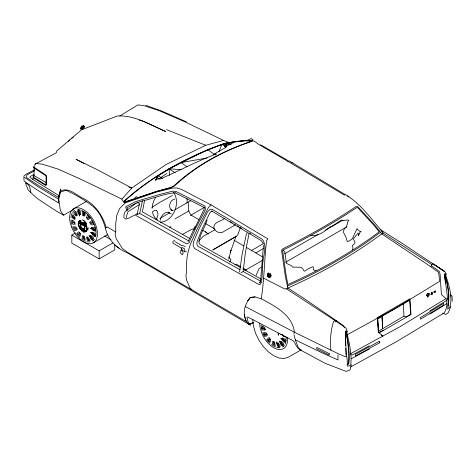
<?xml version="1.0" encoding="UTF-8"?>
<svg xmlns="http://www.w3.org/2000/svg" width="476" height="476" viewBox="0 0 476 476"><rect width="100%" height="100%" fill="white"/><g stroke="black" fill="none" stroke-linecap="round" stroke-linejoin="round"><path stroke-width="0.71" d="M351.336 364.634L350.068 369.9L346.641 371.25L345.624 371.203L325.031 363.259L299.809 349.628C296.173 347.688 295.852 343.25 293.008 340.661L247.657 316.927L247.008 317.212L247.02 317.825L248.145 321.972L250.644 325.328L249.055 324.412L246.818 321.877L127.098 251.994L122.332 248.448L116.102 238.535L115.079 233.645L115.733 231.913L115.751 223.333L116.858 215.188L119.601 208.53L125.2 202.913L156.509 192.066L172.972 187.984L177.078 188.002L181.499 189.377L211.064 204.912L267.976 238.97L266.566 240.642C264.257 259.967 264.406 279.513 261.205 298.75C274.866 306.003 292.442 315.011 294.376 332.2L293.799 333.753M337.972 354.977L337.96 359.969L321.455 352.549L295.31 339.858L294.025 334.836M181.957 248.329L181.975 247.359L184.777 249.037L184.742 251.06M378.587 331.153L403.993 316.153L403.309 303.878M383.299 330.118L378.706 332.676L377.658 318.736L382.353 316.129M73.75 209.345L63.629 215.194L60.369 210.695L58.56 197.451L59.137 195.713L32.975 179.541L33.023 177.596L45.69 185.473L46.725 184.825L46.535 175.93L45.952 175.043L33.677 166.993L34.367 165.868M246.818 321.877C241.689 314.118 244.813 303.968 250.388 297.405L255.106 296.953L261.205 298.75M427.936 296.018L428.37 294.924M34.004 166.796L33.51 167.695L45.708 175.644L46.154 176.763L45.964 184.557L45.547 184.67L33.088 176.899L33.879 175.483L34.195 167.754M263.793 278.222L284.678 288.956L286.326 288.748C320.294 273.551 353.097 255.457 382.853 233.02L382.918 232.24C371.244 219.24 361.076 204.091 345.939 194.815L344.166 194.987L287.218 160.947L258.986 144.639L254.238 141.063L245.741 140.545L230.789 142.52M263.49 245.265L260.556 281.161L259.39 282.994L260.753 281.816M82.568 126.432L83.092 126.164L82.616 126.36M88.28 229.146L88.102 227.463M240.969 272.861L243.176 271.481L245.116 254.737L246.711 245.235L249.198 232.954L250.43 233.686M81.426 222.804L81.063 222.447L81.331 223.161L81.42 222.673L80.623 222.346L80.789 223.494L84.99 225.921C85.234 224.184 84.567 224.577 84.716 226.082L85.472 226.516L84.716 227.016L84.716 229.271A0.946 0.547 60 0 1 84.341 229.551L82.616 229.105L80.896 227.564A0.946 0.547 60 0 1 80.515 226.844L80.515 224.589L79.76 223.22L80.515 223.655C80.045 221.887 81.11 222.566 81.069 222.946M239.595 272.099L242.052 254.731L246.235 234.87M152.076 208.387L152.576 204.531L153.825 200.747L155.735 197.296M432.345 293.942L431.821 293.93M448.154 304.836C449.606 294.608 447.482 283.993 444.715 274.182L444.417 274.378L445.506 283.113M144.597 200.336L142.389 211.85L189.418 238.297M228.724 259.2L230.985 250.162L230.432 252.018L235.906 236.584M91.803 233.163C94.766 239.922 97.639 234.662 90.541 232.496L95.616 236.126M204.299 208.036L203.99 209.511L194.214 229.206M127.782 209.476L126.991 207.607L137.701 202.562L139.528 203.657L136.993 214.646L139.682 213.409L142.449 200.937C153.57 198.516 164.363 193.446 175.727 192.756M344.594 327.881L343.47 325.59L303.849 298.381L287.831 288.045L285.368 276.514L281.608 250.543L282.197 249.15C307.752 236.346 332.813 222.268 356.5 206.251L357.708 206.608L374.701 224.94L381.692 233.859L430.459 266.489L431.613 265.816L431.881 264.579L433.166 263.835L444.548 271.51L400.762 242.421L379.854 229.271M186.866 202.895L187.217 201.372L186.925 198.528M58.935 198.48L60.44 192.131L64.605 190.68L67.104 190.715C75.72 194.868 84.032 199.664 91.701 205.394C98.978 210.963 102.971 219.323 105.333 227.98C107.778 239.333 116.132 248.192 126.753 252.536L249.055 324.412L253.762 322.46L249.055 324.412M246.681 234.472L247.324 231.836L246.99 232.121L211.612 210.975M59.137 195.713L60.791 188.966L58.56 197.451L37.414 184.783L26.686 177.673L26.323 176.78L26.959 174.972L34.688 170.682M250.388 297.405L247.782 300.713L250.382 297.435L255.106 296.953M160.162 220.34C160.852 216.104 164.767 210.945 169.551 212.492L168.224 212.106L170.027 213.498L171.354 213.879M268.732 273.878L268.482 274.247L269.035 274.259A1.993 1.523 78.6 0 1 269.6 274.569L270.368 275.283L269.969 275.515M269.255 274.033L269.47 274.206M269.541 274.194L269.345 274.045M269.725 276.455L269.981 275.443M270.07 275.122C270.219 274.194 269.517 274.099 270.07 274.884M434.903 292.139C435.177 290.021 436.081 292.264 434.725 291.598M432.101 293.049L431.726 294.531M84.103 126.313L84.014 126.699L84.145 126.336M431.226 294.251L431.94 292.026M83.264 127.901L83.544 126.396L81.396 127.633L81.973 128.746L81.735 127.77M428.799 293.74L427.46 295.4L427.436 296.988M447.833 306.3C450.48 295.602 447.654 284.065 444.834 273.7M240.16 228.028L237.899 234.722L236.233 236.501L212.778 249.965L235.65 236.518L235.168 237.238L235.876 236.191M280.233 346.409L279.228 346.558C276.61 341.304 277.901 341.893 280.072 345.885M34.718 165.309L35.147 164.101L56.364 152.719L56.739 150.951L81.509 129.823L117.274 116.001C134.613 114.948 150.339 124.783 165.648 131.513L142.532 120.981L139.046 120.095M218.96 151.707L221.792 144.514L226.772 144.823L225.16 143.288C188.377 156.497 152.85 175.293 123.867 201.764L124.171 202.02L134.178 198.849L157.104 191.162L170.682 187.455L173.794 185.949C195.743 165.678 222.268 151.041 250.543 141.64L250.935 141.116C242.266 140.259 233.68 141.907 225.16 143.288M430.399 294.59L429.846 294.43M207.149 220.132C204.781 227.742 199.509 234.733 199.016 242.772L200.17 244.664L240.773 267.702M450.855 306.502L448.332 312.542L445.976 314.529L442.615 313.107M283.065 250.114L282.679 251.036L286.231 276.134L287.909 284.517C319.997 270.088 351.008 252.946 379.193 231.812L374.059 225.428L366.3 216.961L357.684 207.726L356.887 207.494C333.277 223.292 308.406 237.292 283.065 250.114L284.785 252.006L286.421 263.347L291.55 265.792L292.526 267.09L300.951 267.256L302.706 268.833L304.122 271.07L304.741 271.142L309.055 268.327L313.059 266.685L313.517 267.917L313.226 269.815L316.177 270.832M431.357 294.656L431.619 294.043M256.112 275.408L258.968 268.726L260.913 267.482M432.244 293.668L431.625 294.573M229.849 262.139L230.937 259.622L228.682 256.909M188.157 241.546L195.1 226.612M268.083 341.548L269.696 338.067M428.709 294.311L429.001 293.894L428.483 293.668L429.013 293.835L429.168 293.454L428.59 293.174M81.563 126.687L80.902 128.24L81.045 127.961L80.908 128.651L81.521 129.353L82.443 129.228L83.675 127.544M83.734 127.633L83.931 126.176L83.3 125.682M74.988 219.222L74.548 219.359L72.334 217.883L72.31 216.336L75.029 219.037M81.896 128.698L83.151 127.913L83.264 126.908M155.628 180.231L158.21 175.739L169.837 168.605L180.202 163.28L207.691 149.66L223.137 144.097L232.425 142.128M432.583 293.924L431.732 293.972M81.854 126.313L81.533 126.622M431.5 292.389L432.196 292.466M33.368 177.048L34.052 175.947M83.455 128.443C82.324 129.621 82.556 129.531 81.408 129.627M82.283 223.518L82.467 223.238L82.889 223.869L83.312 223.726L84.579 225.999L83.336 224.672A5.301 3.064 60 0 0 81.896 223.839L80.658 223.732L80.658 223.244L82.193 223.399L83.223 224.375C85.716 224.428 82.973 223.994 84.24 224.731C84.567 223.738 82.592 223.649 83.223 223.583M156.11 219.18C158.074 216.788 158.907 212.653 156.372 210.362M81.783 127.413L82.199 126.943A2.041 1.178 -60 0 1 82.753 126.658C83.502 125.979 82.83 126.259 83.211 126.402M83.235 127.961L81.759 128.675M81.783 126.307L82.074 125.985L81.313 126.866C80.73 127.015 80.533 130.234 81.634 129.43M270.963 275.907L270.779 276.241L270.999 275.991M428.507 296.346L427.317 297.012M81.735 127.443L82.193 126.979M285.606 336.71C284.547 337.127 282.357 335.925 282.054 334.628M83.264 223.512C82.925 223.666 81.408 222.161 82.015 223.357C82.312 222.149 82.55 223.53 81.402 222.822M23.848 176.072L25.996 174.299L34.439 169.849M224.446 146.144L225.338 145.097L231.038 144.157M125.2 202.913L122.362 200.473L121.91 199.129L131.739 188.02L165.94 164.565L205.763 145.281L223.571 140.432L229.408 142.746L227.498 143.002M83.229 128.508L84.05 127.217L83.788 127.604C84.906 126.241 83.116 124.968 83.08 125.557M198.546 241.29L203.377 236.197L214.997 229.747M134.178 198.849L136.582 196.308M81.682 127.473L82.396 126.598L82.134 126.747M427.567 293.847L427.995 293.418M403.993 316.153L406.165 316.921L410.592 314.267L409.735 300.213L377.408 318.974L377.658 318.736L378.706 332.676M428.317 294.745L427.442 295.447M123.576 201.55C152.594 175.239 188.008 156.539 224.702 143.341C233.71 141.925 242.766 139.938 251.947 140.938L252.268 141.045L251.435 141.521C223.054 150.874 196.439 165.535 174.49 185.943L170.819 187.776L156.729 191.566L123.748 202.621M68.33 141.378L69.96 139.914M82.687 128.282L82.253 128.591M74.452 212.088L73.804 212.653C74.226 215.009 78.689 218.514 75.16 213.355M447.023 298.988L447.452 298.642L446.774 291.193L444.417 274.521L445.34 273.902C448.576 284.44 453.092 296.423 449.755 307.407L447.618 309.156C448.291 305.77 448.82 301.873 447.452 298.642M450.433 296.221L450.849 295.423M71.59 138.456L73.292 137.082M136.237 203.002L125.081 211.713L124.075 214.319L123.861 217.681L126.223 219.323M377.408 318.974L379.687 317.236M428.614 293.621L429.114 293.4M211.064 204.912L208.399 207.542L197.647 228.141L190.507 243.885L188.395 250.638L187.122 256.85L186.384 265.025L186.562 272.736L185.86 275.336L186.669 280.305L190.097 288.105L191.882 289.801M82.247 126.711L81.682 127.259M380.532 232.252L366.33 242.534C341.387 259.414 314.815 273.783 287.331 286.064M268.684 273.224C267.173 273.748 267.458 275.42 267.952 276.336L268.137 276.598C267.881 275.955 268.88 277.609 269.458 277.02C269.583 277.341 270.416 276.818 270.546 276.425C271.124 275.812 270.743 273.557 270.231 273.795M157.05 176.531L157.389 176.935L156.83 177.607L158.05 176.911L155.319 180.112L156.473 179.851L158.026 178.518L158.669 178.56L158.734 178.952L166.945 173.478M269.684 276.455L268.785 276.437L268.196 275.64M139.313 204.585L128.02 211.665L126.765 215.259L126.551 218.246L127.776 218.621L137.207 213.73M119.857 115.954L137.879 104.916L143.669 105.547L159.216 110.706L184.474 121.624L223.571 140.432M350.77 366.883L397.609 340.995L444.304 312.821C446.768 308.627 447.862 303.2 446.024 298.613L399.614 326.911L350.651 353.674M429.804 310.911L446.625 300.463M429.995 314.053L446.809 303.605M151.963 207.25L161.096 201.628L172.371 195.517M346.861 226.808L285.6 262.24M81.598 127.675L83.508 126.568M73.691 208.72L86.299 201.437M114.758 244.777L114.758 249.894L99.151 258.908L71.828 243.135L71.828 235.096L75.577 232.931M93.385 242.831L107.885 234.46A19.695 11.37 60 0 1 106.802 234.96M71.828 235.096L99.151 250.87L112.889 242.939M159.912 218.454L169.533 212.897M174.668 209.934L190.715 200.67M174.942 218.936L188.817 210.927L188.181 202.359M169.724 227.385L170.997 226.647M190.59 215.336L204.579 207.262M182.272 234.525L191.786 229.289L194.375 228.968M174.627 240.434L172.996 241.374L172.966 243.135L181.415 248.18L182.201 250.162L185.271 252L186.36 251.37M182.808 245.324L181.993 245.794L175.079 241.665M235.09 224.987L221.798 232.663C218.674 233.198 215.122 231.163 213.92 228.242C212.903 222.179 221.013 221.364 224.523 218.49M251.387 250.566L263.412 243.623M235.031 264.888L236.298 264.156L240.773 266.727M255.904 252.839L263.531 248.43M244.843 270.511L262.835 260.122M284.654 253.773L318.022 234.507M325.078 230.432L343.047 220.061M347.492 332.052L346.135 328.25L334.979 320.521L333.694 321.264C330.469 330.463 330.16 340.453 330.862 350.104M301.118 349.836L288.408 357.173L284.083 358.511L279.043 358.012L273.64 355.715L268.232 351.77L263.192 346.451L258.867 340.12L255.552 333.212L253.464 326.191L252.75 319.539M269.922 275.455L270.285 275.271L268.238 274.194M335.217 321.473L336.407 320.788M34.105 174.347L30.238 176.501L29.905 177.221L32.975 179.541M378.902 333.027L411.008 314.481L409.86 298.827L377.266 317.641L378.283 331.968L382.924 336.169L381.175 335.128M347.843 334.426L393.955 309.162L439.532 281.417L439.009 274.991L438.271 272.171L430.459 266.489M351.812 355.233L369.239 345.879M351.347 358.714L369.424 349.021M250.073 141.104L251.953 140.111L252.476 140.593M105.333 227.98L107.326 227.034L115.733 231.913M35.147 164.101L36.36 163.524L42.15 164.155L58.09 169.087L82.943 180.243L121.91 199.129M246.592 140.581L251.31 138.546L253.113 139.873M346.349 356.31L346.921 357.363L347.682 366.336L350.699 365.11C352.133 353.722 349.021 342.179 346.516 331.046L345.397 331.605L345.326 333.468L346.349 356.31L344.933 356.572L338.442 353.829L294.376 332.2L245.533 306.705M350.526 354.602L351.121 354.358M347.29 364.253L348.497 363.765C349.604 353.37 347.873 342.809 346.058 332.575L345.737 331.35L345.374 331.534L345.326 332.902L345.731 345.475M346.974 364.634L348.771 363.908C349.979 352.894 348.2 341.643 345.951 330.856M287.218 160.947L289.206 160.888L344.957 194.434M188.645 240.332L188.038 240.564L139.682 213.409M142.449 200.937L137.701 202.562M60.149 191.281C68.925 186.265 76.904 195.951 84.561 199.087C95.527 205.079 102.786 215.771 106.231 227.599M434.921 292.651L435.713 291.419L435.183 291.181M263.734 335.015L266.988 334.009M82.753 126.658L83.163 126.616M427.192 295.572L426.573 295.644M174.74 199.129C169.938 199.795 167.374 208.03 172.169 210.321L170.842 209.94L173.264 210.428M268.631 273.141L268.94 273.093M207.042 158.038L181.035 162.56L187.062 166.755M427.924 296.215L428.108 295.882M160.382 222.256C173.597 221.328 181.029 202.705 173.478 192.286M212.647 211.112L211.409 211.189L209.773 212.921L202.121 228.992L197.094 241.624L196.808 244.045L197.707 246.092L239.91 269.636M310.721 235.453C318.39 236.447 324.323 231.675 329.791 227.022C334.283 225.791 337.305 221.989 341.578 220.114L342.726 220.721L347.069 219.96L348.807 220.251L347.355 222.536L347.355 223.994L346.117 227.272L344.594 228.522L343.696 230.39L343.654 232.71L345.957 237.25L347.29 241.57L349.574 240.802L352.246 238.875L357.065 228.587L358.095 230.104L359.791 231.33L361.123 231.413L359.737 232.544L359.642 233.615L358.321 235.614L358.636 234.025L358.13 233.056L353.216 238.982L354.828 241.445L354.894 242.534L354.418 243.801L352.413 245.503L352.871 247.217L352.716 249.989M428.519 293.644C427.591 293.466 425.889 294.692 426.627 295.614M86.953 236.911L86.561 237.369L87.275 240.285L88.584 240.731M169.617 175.323L169.028 168.79L181.487 169.712M158.734 178.952L160.043 179.059C178.869 171.051 196.987 161.037 216.33 154.022L213.278 154.587L225.541 147.56L225.154 147.5L226.481 146.9L226.856 146.239L224.535 146.4L230.961 144.174L233.335 142.479L228.653 143.443L229.158 143.145L228.736 143.103M156.729 210.261L154.486 210.434L152.356 212.052L153.397 215.271L155.128 217.835L157.437 219.567M269.005 273.129C268.47 272.653 266.768 273.974 267.488 275.42C267.084 274.848 267.815 276.253 267.536 276.134C268.238 276.723 267.589 276.377 268.291 277.062C268.524 277.538 269.362 277.49 269.844 277.448C270.88 277.169 271.338 275.116 270.297 273.837M83.33 125.587L83.002 125.646M269.511 276.491L268.256 275.842M91.945 228.819C92.165 230.348 96.598 232.556 95.254 229.593L90.547 228.498L95.622 229.694M280.656 334.313L282.56 334.759A19.695 11.37 60 0 0 284.547 336.669M281.019 341.441L280.507 341.542L283.22 344.993C285.124 343.85 281.721 342.559 281.256 341.613M291.211 162.435L292.401 162.762M128.931 187.127L131.739 188.02L97.169 169.652L76.106 159.335L83.984 163.47M83.002 235.465L82.568 235.608L82.193 237.863L83.473 238.97L83.24 236.251M145.936 105.374L161.316 110.849L186.324 121.791M166.475 129.645L205.763 145.281M261.312 327.827L265.483 329.541M81.812 222.887L82.241 222.607L82.705 223.583L82.955 222.905L83.526 224.16L84.698 225.392L84.776 225.106L84.407 224.892L84.853 225.838M81.539 223.042L81.491 222.357L81.093 222.911M221.792 144.514L225.017 145.9M202.639 230.438L205.114 231.503L207.947 233.77M435.475 291.068L434.957 290.931M433.773 291.74L434.296 291.972M433.565 292.389L434.088 292.621M431.488 292.627L432.006 292.859M429.179 295.013L429.703 295.245M73.03 214.771C70.674 214.801 76.106 220.275 75.125 217.728M175.579 193.018L203.978 207.387M268.428 274.218L268.131 274.057L268.172 275.842M243.176 271.481L260.503 281.096M261.247 279.21L242.706 268.797M135.648 215.319L186.699 243.95L188.96 242.766L196.166 227.248L204.93 210.797L205.477 208.476L204.966 206.096L175.924 191.4L172.485 191.203L159.644 194.476L135.952 201.515L125.771 206.643L126.182 208.75L127.247 210.606M63.629 215.194L56.579 211.231L39.389 199.938L35.141 196.683L28.197 189.983L25.371 182.909C30.036 184.248 30.101 188.758 30.773 192.649M260.574 144.722L287.064 160.037M243.325 268.196L246.52 270.035M33.879 175.483L46.202 182.594M92.522 229.015L95.7 230.848M104.595 235.983L110.95 239.654M85.156 226.493L80.075 223.559L80.652 224.607L80.718 227.1L82.616 228.819L84.514 229.289L84.579 226.874L85.43 226.332L80.349 223.399L80.926 224.446L80.991 226.939L82.889 228.664L84.787 229.129L84.853 226.719M198.92 219.71L190.602 214.849L188.817 210.927M205.323 223.452L214.277 228.688M234.115 240.279L243.718 245.89M246.276 247.389L262.276 256.743M273.587 344.785L272.558 344.172C271.481 342.298 273.789 339.007 273.468 343.428M230.301 221.661L232.193 222.792M234.085 223.922L235.346 224.678M237.238 225.808L238.5 226.558M239.761 227.314L241.647 228.444M248.27 232.883L261.431 240.743L263.109 243.468M183.397 245.681L185.176 246.741M450.26 294.947L452.045 296.042L452.2 301.248M158.21 175.739L162.459 178.387M382.853 233.02L431.881 264.579M286.326 288.748L334.979 320.521M433.588 264.126L444.632 271.356L446.601 274.497M169.028 168.79L175.216 172.853M431.613 265.816L439.425 271.498L440.104 274.337L441.389 294.471L446.024 298.613M207.691 149.66L215.384 155.039M280.656 338.305L285.731 341.941M81.497 222.941L81.402 222.476L81.753 222.792M381.353 231.086L382.918 232.24M115.014 245.152L119 248.157M205.352 231.836L208.214 234.073M301.082 350.318L298.345 347.712L295.31 339.858M347.575 195.922L348.48 197.04M279.156 341.036L283.315 346.338M89.042 235.227L93.201 240.523M88.28 237.405L87.477 236.923L89.113 240.743L90.059 240.761L88.953 238.476M274.474 342.25L273.884 341.726L274.176 345.124L275.235 345.725L274.592 342.524M268.535 274.045L268.654 273.837M73.221 214.979L74.976 217.455M86.733 223.928L84.359 220.977L82.741 219.864L84.169 220.906L86.638 223.982M276.443 341.964L278.954 347.831M87.495 238.184L88.31 240.094M84.478 236.715L83.77 235.912L84.062 239.315L85.121 239.91L84.68 237.387M181.463 248.984L181.88 250.043M268.291 274.182L268.089 275.663M244.242 314.368L245.919 320.77M79.308 213.998L78.439 210.529C75.422 210.541 79.956 214.527 79.581 216.062L77.981 209.678M278.216 333.271L278.365 335.235L278.18 333.474M381.966 315.493L382.704 328.446L382.008 316.213M345.808 348.343L346.082 354.995M345.332 342.768L345.397 345.606M99.151 250.87L99.151 258.908M287.456 337.46A19.695 11.37 60 0 1 278.127 349.396A19.695 11.37 60 0 1 261.592 332.664L260.199 327.982A19.695 11.37 60 0 1 259.723 323.549M279.912 347.73A17.713 10.228 60 0 1 276.889 347.432M275.61 347.004A17.713 10.228 60 0 1 271.475 344.576M269.886 343.214A17.713 10.228 60 0 1 266.596 339.471M264.793 336.705A17.713 10.228 60 0 1 262.8 332.557M262.08 330.439A17.713 10.228 60 0 1 261.134 324.989M286.07 336.871A17.713 10.228 60 0 1 286.177 338.823M286.159 339.561A17.713 10.228 60 0 1 285.749 342.315M285.564 342.934A17.713 10.228 60 0 1 285.094 344.077M284.499 345.082A17.713 10.228 60 0 1 282.506 346.927M94.432 230.854A19.695 11.37 60 0 1 91.529 227.855M84.895 215.122A19.695 11.37 60 0 1 84.323 212.278M89.797 241.915A17.713 10.228 60 0 1 86.781 241.618M85.496 241.189A17.713 10.228 60 0 1 81.36 238.762M79.772 237.399A17.713 10.228 60 0 1 76.481 233.656M74.678 230.89A17.713 10.228 60 0 1 72.691 226.743M71.965 224.63A17.713 10.228 60 0 1 71.061 219.829M71.031 217.8A17.713 10.228 60 0 1 72.096 213.284M72.691 212.278A17.713 10.228 60 0 1 74.678 210.434M77.85 209.607A17.713 10.228 60 0 1 80.295 209.934M81.574 210.356A17.713 10.228 60 0 1 82.883 210.951M83.538 211.308A17.713 10.228 60 0 1 96.063 233.008M96.045 233.752A17.713 10.228 60 0 1 95.634 236.501M94.385 239.267A17.713 10.228 60 0 1 92.392 241.118M329.285 353.668L329.267 355.132L316.742 348.884L316.79 347.409L329.285 353.668M73.804 226.868L74.446 228.397L76.571 227.742L75.898 226.987L73.804 226.868M263.918 332.682L264.561 334.212L266.685 333.551L266.007 332.801L263.918 332.682M91.779 227.593C91.636 228.885 96.444 229.849 94.897 227.54L94.26 227.135L91.779 227.593M82.199 211.624C82.241 215.182 83.449 218.258 83.478 211.957L82.449 211.35L82.199 211.624M89.845 222.357L90.035 223.131L92.749 222.131L91.672 220.638L89.845 222.357M262.692 267.095L261.675 281.994L260.104 284.452L259.366 284.761L194.523 248.508L193.077 245.348L193.5 242.088L199.004 228.956L207.697 211.707L209.94 209.357L211.981 209.19L262.264 239.232C268.262 247.092 261.842 258.135 262.692 267.095M77.166 215.033L76.939 215.563L74.821 211.772C76.386 210.035 76.582 214.075 77.166 215.033M78.909 224.916L79.516 226.992L79.415 226.273L80.307 228.296L79.914 227.207L82.021 230.164L81.366 228.974L82.729 230.783L84.091 230.545L83.437 230.979L83.907 231.021L84.853 230.658L84.192 231.086L84.758 231.074L85.543 230.461L85.144 231.086L86.037 230.092L85.942 230.705L86.192 230.515L86.424 229.325L86.424 230.104L86.567 228.462L86.775 229.218L86.406 227.385L86.781 228.129L85.835 225.344L86.221 225.773L85.323 224.482L85.781 224.839L83.669 222.125L84.99 223.53L84.776 222.929L86.221 225.356L86.174 224.791L86.644 226.606L86.674 225.939L86.822 226.32L86.941 228.896L87.292 228.325L86.781 229.872L87.292 229.468L87.162 230.003L86.329 230.598L87.025 230.36L86.858 230.658L85.93 230.985L86.525 231.092L86.168 231.366L85.359 231.253L86.114 231.574L84.353 231.271L85.442 231.806L84.954 231.901L83.96 231.288L84.603 231.866L83.002 231.122L84.068 232.347L82.729 231.044L81.384 230.8L81.218 230.509L82.449 230.8L80.849 229.7L81.491 229.866L80.504 229.331L80.01 228.67L81.104 229.396L79.343 227.659L80.099 228.212L78.599 225.892L78.433 225.398L79.129 226.439L78.29 224.88L78.159 224.19L78.677 225.196L78.165 223.06L78.516 224.035L78.635 221.596L78.814 222.084L79.278 220.81L79.23 221.322L79.926 220.584L79.748 221.025L80.843 220.614L80.468 220.918C83.098 221.096 79.403 221.019 79.849 221.62L79.391 221.596L78.742 222.643L79.189 222.375L78.671 223.446L79.052 223.143L78.677 224.006L78.909 224.916M86.572 217.71L86.965 218.71L88.601 216.104L87.667 215.033L87.185 215.289L86.572 217.71M80.486 214.194L80.016 214.7L78.968 210.541L79.92 210.553L80.23 211.011L80.486 214.194M84.068 212.296C82.36 218.079 85.632 216.616 85.127 212.891L84.068 212.296M80.486 233.853L80.087 236.28L78.968 235.168L80.01 232.901L80.486 233.853M270.594 339.668L270.201 342.089L269.077 340.983L270.124 338.716L270.594 339.668M80.438 222.661L80.795 223.101L80.438 222.661M83.342 223.512L83.699 223.952L83.365 223.464M84.657 224.779L85.014 225.225L84.657 224.779M90.137 218.032L88.292 219.668L87.489 219.317L89.131 216.705L90.137 218.032M93.772 224.196C93.391 225.219 90.809 225.023 90.404 223.875L93.117 222.875L93.772 224.196M281.911 339.001C283.006 344.148 288.801 342.452 281.917 338.977M91.981 232.395L95.248 234.942L95.182 233.418L92.505 232.205L91.981 232.395M282.095 338.21L285.362 340.757L285.297 339.233L282.619 338.019L282.095 338.21M79.48 232.3L78.433 234.567C76.261 233.96 78.32 230.866 79.48 232.3M269.594 338.115L268.547 340.382C266.37 339.775 268.434 336.681 269.594 338.115M77.16 229.236L75.839 230.664L74.815 229.14L76.934 228.486L77.16 229.236M267.274 335.05L265.953 336.478L264.93 334.955L267.048 334.301L267.274 335.05M75.202 224.017C71.424 225.802 71.549 219.46 75.202 224.017M265.316 329.832C261.538 331.617 261.663 325.275 265.316 329.832M276.735 342.774L277.389 346.1L278.698 346.54L277.062 342.726L276.735 342.774M89.916 236.15C89.934 237.387 91.297 241.082 92.737 239.499L89.916 236.15M280.025 341.964C280.043 343.154 281.417 346.992 282.851 345.314L280.025 341.964M72.173 220.239L72.304 221.685C77.255 224.404 74.345 221.037 72.173 220.239M262.288 326.048L262.419 327.494C267.369 330.213 264.454 326.845 262.288 326.048M90.511 235.632L93.106 239.184C94.897 238.054 91.654 235.822 90.511 235.632M182.653 254.202L181.445 254.208L180.285 252.607A2.029 1.309 66.6 0 1 180.88 250.614A2.029 1.309 66.6 0 1 182.725 251.75A2.029 1.309 66.6 0 1 182.748 254.13L182.653 254.202M443.382 303.575L420.397 317.587L420.504 319.176L443.519 305.181L443.382 303.575M379.741 342.714L355.512 355.988L355.382 354.382L379.628 341.125L379.741 342.714M268.666 274.247L269.969 275.063L269.6 274.616A2.041 1.559 78.6 0 0 269.011 274.295L268.666 274.247M81.063 223.75L84.448 225.927L83.365 224.779A5.426 3.136 60 0 0 81.872 223.916L81.063 223.75M53.27 199.736L37.753 190.329L26.799 183.046L24.068 180.868L23.8 176.876L37.312 186.229L58.387 199.039L58.661 203.056L53.27 199.736M71.477 226.85L70.085 222.173A19.695 11.37 60 0 1 85.954 211.338A19.695 11.37 60 0 1 94.944 241.582A19.695 11.37 60 0 1 71.477 226.85"/></g></svg>
